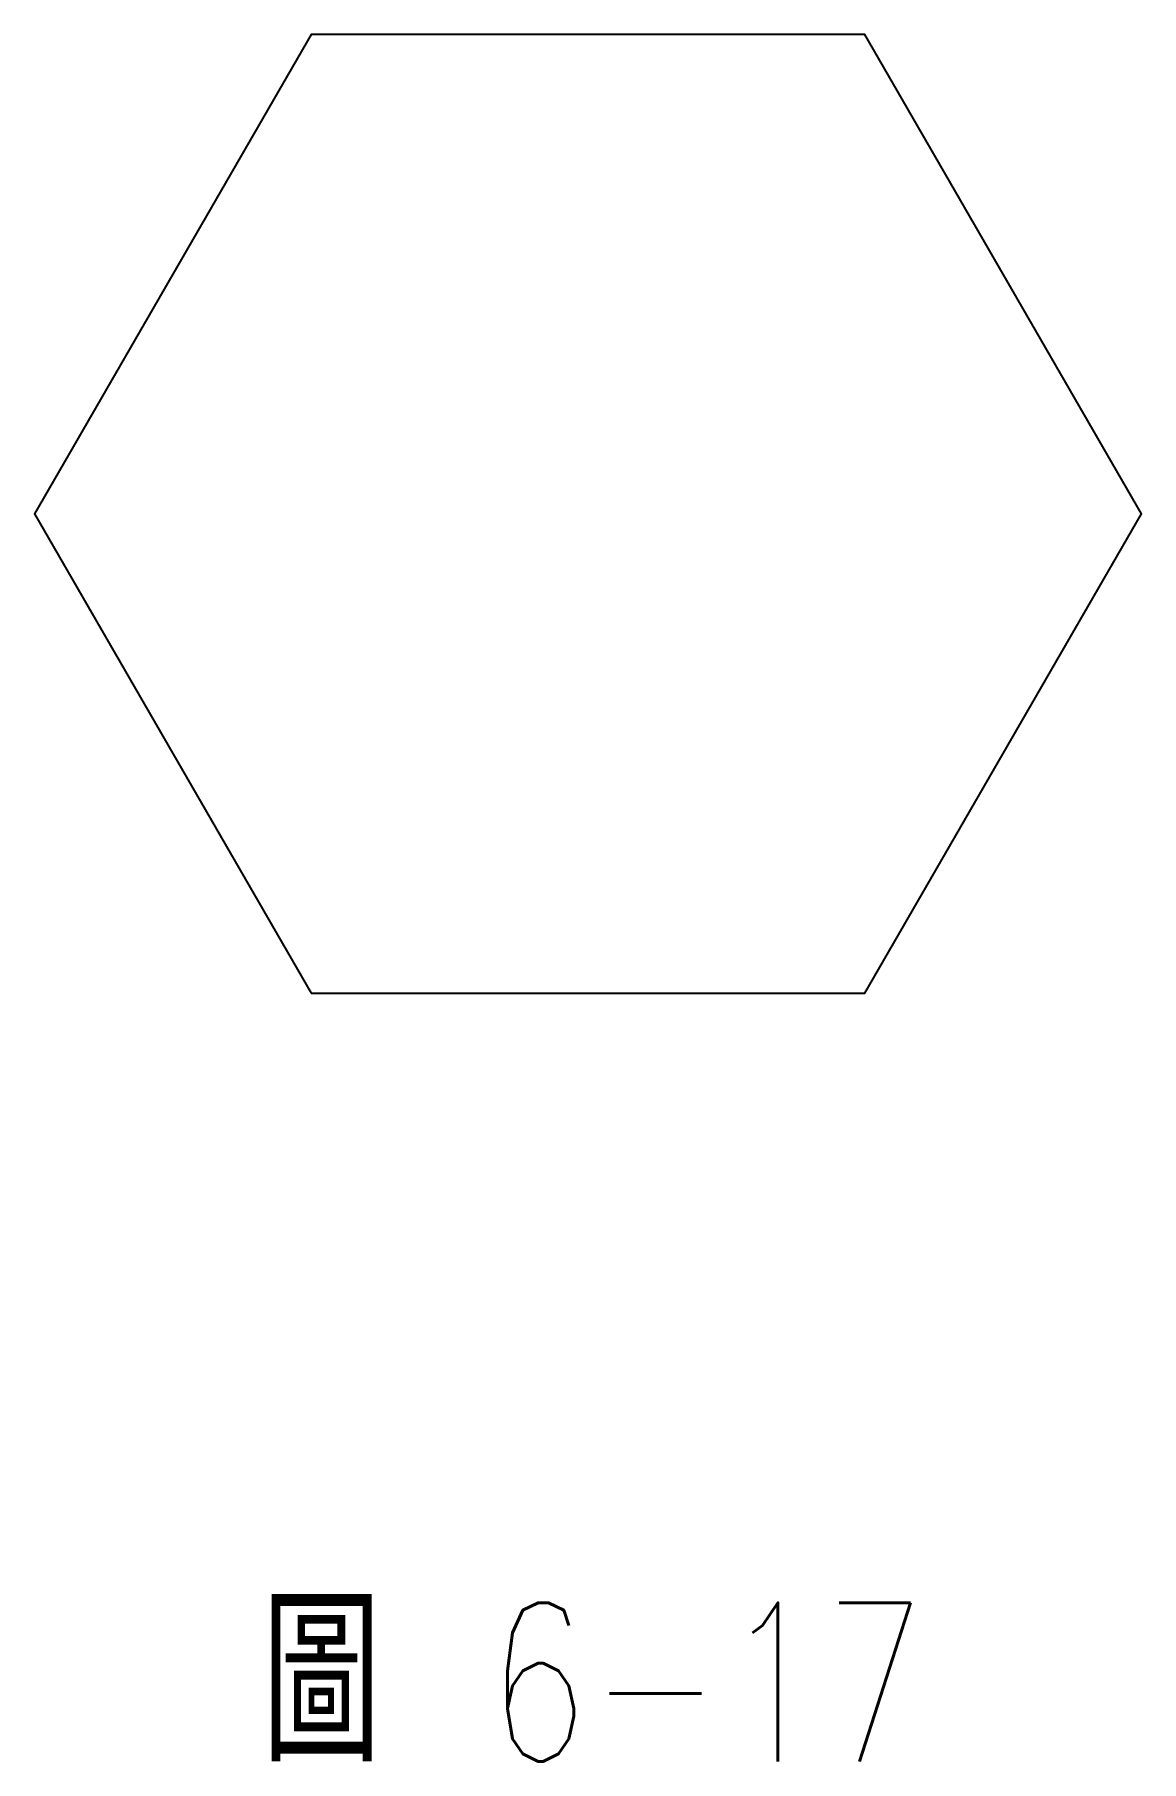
# Model space of a CAD drawing. Extents: x 132.9 to 153.8, y 125.8 to 158.5.
import ezdxf

# ---------------------------------------------------------------- set-up
doc = ezdxf.new("R2010")
doc.units = 0
doc.layers.add('輪廓線', color=7, linetype='CONTINUOUS')
doc.styles.add('CNS', font='txt.shx', dxfattribs={"width": 0.75, "height": 3, "bigfont": 'chineset.shx'})

msp = doc.modelspace()

# ---------------------------------------------------------------- linework, layer by layer
at = {"layer": '輪廓線'}
msp.add_lwpolyline([(138.155, 140.356), (148.616, 140.356), (153.846, 149.415), (148.616, 158.474), (138.155, 158.474), (132.925, 149.415)], close=True, dxfattribs=at)

# ---------------------------------------------------------------- texts
at = {"layer": '輪廓線', "style": 'CNS', "width": 0.75}
msp.add_text('圖 6-17', height=3, dxfattribs=at).set_placement((137.224, 125.838))

doc.saveas('drawing.dxf')
